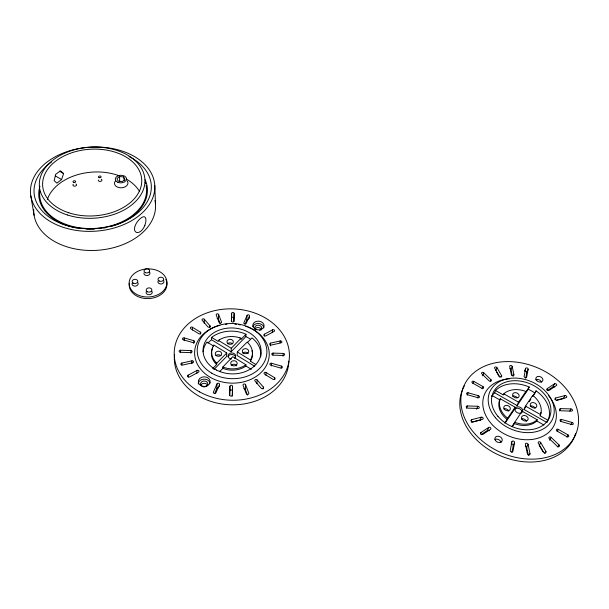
<?xml version="1.0" encoding="UTF-8"?>
<svg xmlns="http://www.w3.org/2000/svg" width="609" height="609" viewBox="0 0 609 609"><rect width="100%" height="100%" fill="white"/><g stroke="black" fill="none" stroke-linecap="round" stroke-linejoin="round"><path stroke-width="0.91" d="M193.784 343.529L193.784 340.69L184.2 337.911A1.279 0.997 -1 0 0 182.548 338.505A1.279 0.997 -1 0 0 183.294 339.792L192.893 342.578A1.279 1.005 -0.3 0 0 194.537 341.984A1.279 1.005 -0.3 0 0 193.784 340.69M196.951 373.233L196.966 370.432A1.309 1.051 -0.3 0 1 198.785 370.721A1.309 1.051 -0.3 0 1 198.42 372.183L189.65 376.91A1.317 1.058 -1.1 0 1 187.823 376.621A1.317 1.058 -1.1 0 1 188.196 375.144L196.966 370.432M200.369 334.052L200.384 332.156L192.429 327.269A1.271 0.982 -0.3 0 0 190.647 327.429A1.271 0.982 -0.3 0 0 190.845 328.807L198.816 333.709A1.271 0.99 0.2 0 0 200.597 333.549A1.271 0.99 0.2 0 0 200.384 332.156M204.228 323.212L204.289 319.245A1.256 0.967 0.6 0 0 202.546 318.971A1.256 0.967 0.6 0 0 202.203 320.311L207.836 326.805A1.264 0.974 1 0 0 209.595 327.079A1.264 0.974 1 0 0 209.93 325.716L204.289 319.245M209.892 327.619L209.93 325.716M232.227 396.193L232.577 386.395A1.325 1.073 2.5 0 0 231.283 385.284A1.325 1.073 2.5 0 0 229.936 386.319L229.608 395.256M233.833 321.605L234.145 313.437A1.248 0.952 2.7 0 0 232.92 312.447A1.248 0.952 2.7 0 0 231.656 313.353L231.351 321.529M232.577 386.395L232.394 395.058A1.332 1.089 2.4 0 1 231.039 396.116A1.332 1.089 2.4 0 1 229.738 394.982L229.936 386.319M234.145 313.437L233.978 321.126A1.256 0.967 2.7 0 1 232.707 322.054A1.256 0.967 2.7 0 1 231.473 321.042L231.656 313.353M211.544 339.769L211.597 337.401A28.935 22.936 2.6 0 1 245.983 334.25L245.83 336.61L231.123 351.796L211.544 339.769A28.851 22.914 2.6 0 0 207.966 343.126M220.062 323.394L218.486 319.268L218.631 314.51A1.248 0.959 1.7 0 0 217.078 313.841A1.248 0.959 1.7 0 0 216.233 315.02L219.073 322.458A1.256 0.967 1.8 0 0 220.641 323.135A1.256 0.967 1.8 0 0 221.486 321.94L218.631 314.51M214.718 393.406L216.85 388.542L216.994 383.921A1.325 1.073 1.3 0 1 218.684 383.282A1.325 1.073 1.3 0 1 219.484 384.66L219.423 386.509M213.287 345.866L213.82 344.998L226.731 352.961L226.586 356.486L213.881 369.594M231.123 351.796L231.291 348.264L240.981 338.292L239.893 337.866M255.803 364.517L250.466 361.244L250.527 359.82A20.394 16.154 2.6 0 0 247.155 342.06L237.32 351.964L237.122 355.481L254.737 366.306M245.008 324.201L246.767 320.189L247.079 315.439A1.248 0.959 3.8 0 1 248.647 314.876A1.248 0.959 3.8 0 1 249.439 316.109L246.28 323.341A1.256 0.967 3.6 0 1 244.689 323.912A1.256 0.967 3.6 0 1 243.904 322.663L247.079 315.439M249.279 318.484L249.386 316.901M247.49 395.172L245.275 389.372L245.594 384.766A1.317 1.073 3.6 0 0 243.943 384.028A1.317 1.073 3.6 0 0 243.082 385.352L246.257 393.665A1.325 1.089 3.9 0 0 247.916 394.411A1.325 1.089 3.9 0 0 248.784 393.071L245.594 384.766M256.853 383.655L257.165 379.955A1.309 1.066 4.6 0 0 255.338 379.666A1.309 1.066 4.6 0 0 255.042 381.143L261.215 388.26A1.317 1.073 5.2 0 0 263.058 388.55A1.317 1.073 5.2 0 0 263.347 387.058L257.165 379.955M264.26 336.084L264.428 334.196L272.543 329.842A1.256 0.974 5.6 0 1 274.294 330.116A1.256 0.974 5.6 0 1 274.035 331.471L265.92 335.841A1.264 0.982 5.1 0 1 264.154 335.567A1.264 0.982 5.1 0 1 264.428 334.196M263.179 388.892L263.347 387.058M265.851 375.296L266.11 372.51A1.302 1.051 5.4 0 0 264.291 372.693A1.302 1.051 5.4 0 0 264.588 374.17L273.076 379.392A1.309 1.058 6.1 0 0 274.895 379.209A1.309 1.058 6.1 0 0 274.59 377.717L266.11 372.51M270.32 345.927L270.586 343.111L280.209 340.949A1.271 0.997 6.3 0 1 281.815 341.634A1.271 0.997 6.3 0 1 281.023 342.867L271.393 345.037A1.271 0.997 5.6 0 1 269.787 344.344A1.271 0.997 5.6 0 1 270.586 343.111M272.261 332.674L272.543 329.842M271.294 366.032L271.568 363.246L281.434 366.1A1.294 1.035 6.6 0 1 282.287 367.44A1.294 1.035 6.6 0 1 280.665 368.057L270.792 365.187A1.294 1.035 5.8 0 1 269.947 363.855A1.294 1.035 5.8 0 1 271.568 363.246M272.893 354.978L273.083 353.106L283.314 353.426A1.287 1.012 6.6 0 1 284.616 354.484A1.287 1.012 6.6 0 1 283.36 355.458L273.106 355.146A1.287 1.012 5.8 0 1 271.812 354.088A1.287 1.012 5.8 0 1 273.083 353.106M274.393 379.567L274.59 377.717M212.708 368.536L216.644 364.486L216.781 363.208L226.731 352.961M280.003 342.821L280.209 340.949M281.221 367.958L281.434 366.1M222.704 368.262L222.848 366.991L232.775 356.684L245.907 364.768L245.785 366.154A20.569 16.306 2.6 0 1 222.917 368.361L219.438 371.657M283.002 356.227L283.314 353.426M219.324 339.761L218.41 340.37L218.243 341.474L211.597 337.401M514.575 442.553L512.961 451.254A1.408 1.096 25.5 0 1 511.415 451.962A1.408 1.096 25.5 0 1 510.273 450.47L511.903 441.776A1.401 1.081 25.1 0 1 513.44 441.091A1.401 1.081 25.1 0 1 514.575 442.553L513.25 445.468L511.956 452.418M528.132 369.267L526.701 376.986A1.325 0.982 22 0 1 525.255 377.603A1.325 0.982 22 0 1 524.166 376.278L525.613 368.559A1.317 0.967 21.7 0 1 527.051 367.958A1.317 0.967 21.7 0 1 528.132 369.267L526.831 372.297L525.719 378.296M514.042 423.453L514.285 423.552A21.795 16.489 23.4 0 0 536.666 421.101L537.176 419.761L522.08 411.174L512.078 426.369M532.532 396.512L536.057 390.849A30.656 23.188 23.4 0 1 548.062 420.309L540.175 415.84L540.625 414.455A21.612 16.329 23.3 0 0 532.936 395.538M61.578 179.541L63.602 173.58L60.405 170.809L55.663 174.372L54.163 180.698L56.881 183.103L61.578 179.541L55.274 175.872M505.295 422.852L513.676 410.58L515.13 407.215L500.286 398.766L499.342 400.745A21.795 16.489 23.4 0 0 506.071 418.619L507.061 419.434L504.587 423.057M500.286 398.766L499.959 399.694A21.612 16.329 23.3 0 0 506.635 417.401L507.617 418.208L507.061 419.434M467.316 395.043L468.138 392.79L478.377 395.713A1.34 1.028 20.9 0 1 479.443 397.091A1.34 1.028 20.9 0 1 477.936 397.73L467.674 394.792A1.332 1.028 20.3 0 1 466.623 393.429A1.332 1.028 20.3 0 1 468.138 392.79M472.995 383.67L473.817 381.401L482.945 386.578A1.325 1.012 20.7 0 1 483.485 388.062A1.325 1.012 20.7 0 1 481.742 388.245L472.607 383.046A1.317 1.005 20 0 1 472.082 381.577A1.317 1.005 20 0 1 473.817 381.401M466.547 408.197L467.369 405.952L477.776 406.256A1.347 1.043 21.5 0 1 479.26 407.383A1.347 1.043 21.5 0 1 478.141 408.433L467.727 408.137A1.347 1.051 21 0 1 466.243 407.01A1.347 1.051 21 0 1 467.369 405.952M482.632 375.829L483.767 372.792A1.309 0.99 20 0 0 481.955 372.51A1.309 0.99 20 0 0 481.932 373.941L489.111 380.838A1.325 0.997 20.7 0 0 490.93 381.12A1.325 0.997 20.7 0 0 490.945 379.673L483.767 372.792M477.532 397.966L478.377 395.713M482.084 388.839L482.945 386.578M471.191 421.139L471.754 419.654L481.277 417.195A1.363 1.058 22.3 0 1 483.051 417.957A1.363 1.058 22.3 0 1 482.45 419.327L472.919 421.793A1.363 1.066 21.9 0 1 471.138 421.032A1.363 1.066 21.9 0 1 471.754 419.654M540.175 415.84L540.244 415.658A21.795 16.489 23.4 0 0 540.876 412.438M476.634 409.24L477.776 406.256M490.359 381.188L490.945 379.673M495.787 370.729L496.967 367.684A1.309 0.974 20.4 0 0 495.262 366.983A1.309 0.974 20.4 0 0 494.698 368.239L499.311 376.164A1.317 0.99 20.9 0 0 501.032 376.872A1.317 0.99 20.9 0 0 501.588 375.593L496.967 367.684M471.488 422.395L480.113 420.164L481.277 417.195M144.873 225.284L144.607 225.947A8.808 3.913 -63.7 0 1 143.237 228.459L142.841 229.037A8.785 4.141 -61.2 0 1 141.067 230.971A8.785 4.362 -58.6 0 1 139.149 232.181L138.669 232.356A8.8 4.59 -55.8 0 1 136.888 232.509L136.485 232.41A8.739 4.765 -53 0 1 135.974 223.983L136.332 223.358A8.8 4.59 -55.8 0 1 137.999 220.922L138.464 220.42A8.785 4.362 -58.6 0 1 140.375 218.524A8.785 4.141 -61.2 0 1 142.209 217.261L142.628 217.07A8.808 3.913 -63.7 0 1 144.127 216.751L144.44 216.85A8.747 3.631 -66.2 0 1 144.873 225.284M494.63 392.79L495.528 390.529A30.656 23.188 23.4 0 1 529.213 387.027L528.216 389.288L517.11 405.556L494.63 392.79A30.564 23.157 23.5 0 0 491.844 396.39M500.986 377.108L501.588 375.593M480.41 433.989L481.003 432.519L488.646 427.449A1.378 1.073 23.2 0 1 490.534 427.754A1.378 1.073 23.2 0 1 490.519 429.315L482.876 434.4A1.385 1.081 23.1 0 1 480.981 434.095A1.385 1.081 23.1 0 1 481.003 432.519M512.268 375.882L510.974 369.518L512.215 366.481A1.309 0.967 20.9 0 0 510.753 365.43A1.309 0.967 20.9 0 0 509.703 366.405L511.362 374.604A1.317 0.982 21.4 0 0 512.831 375.669A1.317 0.982 21.4 0 0 513.882 374.68L512.215 366.481M481.346 434.445L487.444 430.403L488.646 427.449M495.528 390.529L503.156 394.853L504.549 393.148A21.612 16.329 23.3 0 1 524.684 391.039L525.879 391.496L525.46 392.516L529.213 387.027M513.258 376.187L513.882 374.68M524.646 370.835L525.613 368.559M532.335 396.368L532.966 395.492M517.11 405.556L518.571 402.184L525.879 391.496M219.484 384.66L215.936 392.782A1.332 1.089 0.9 0 1 214.231 393.437A1.332 1.089 0.9 0 1 213.424 392.044L216.994 383.921M521.334 412.849L522.08 411.174M547.704 421.047L546.989 422.524L523.999 409.469L525.498 406.112L532.768 395.348M511.248 443.238L511.903 441.776M535.38 392.356L536.057 390.849M546.737 389.996L547.438 388.496L554.502 383.815A1.34 0.982 23.5 0 1 556.321 384.096A1.34 0.982 23.5 0 1 556.382 385.55L549.318 390.24A1.347 0.99 23.5 0 1 547.491 389.958A1.347 0.99 23.5 0 1 547.438 388.496M547.605 390.453L553.086 386.822L554.502 383.815M528.391 455.585L526.709 447.265L528.087 444.357A1.408 1.081 25.7 0 0 526.526 443.169A1.408 1.081 25.7 0 0 525.422 444.288L527.295 453.545A1.416 1.096 26.4 0 0 528.871 454.748A1.416 1.096 26.4 0 0 529.975 453.621L528.087 444.357M555.012 399.466L555.728 397.974L564.825 395.629A1.355 0.997 24.4 0 1 566.598 396.36A1.355 0.997 24.4 0 1 566.104 397.677L556.991 400.029A1.355 1.005 24.2 0 1 555.225 399.298A1.355 1.005 24.2 0 1 555.728 397.974M529.274 455.06L529.975 453.621M540.716 442.56L545.892 451.421A1.424 1.089 26.8 0 1 545.352 452.86A1.424 1.089 26.8 0 1 543.51 452.068L538.341 443.2A1.408 1.073 26.1 0 1 538.889 441.776A1.408 1.073 26.1 0 1 540.716 442.56L539.285 445.468L543.03 451.901M564.825 395.629L563.355 398.613L556.108 400.494M559.511 410.854L560.615 408.631L570.922 408.928A1.378 1.012 25.3 0 1 572.475 410.055A1.378 1.012 25.3 0 1 571.455 411.105L561.125 410.809A1.37 1.012 25 0 1 559.58 409.682A1.37 1.012 25 0 1 560.615 408.631M549.676 440.292L551.137 437.376L559.024 444.935A1.416 1.073 26.9 0 1 559.092 446.526A1.416 1.073 26.9 0 1 557.182 446.222L549.295 438.647A1.408 1.066 26.2 0 1 549.234 437.072A1.408 1.066 26.2 0 1 551.137 437.376M560.425 421.672L561.536 419.464L572.079 422.471A1.393 1.035 26.1 0 1 573.259 423.894A1.393 1.035 26.1 0 1 571.782 424.564L561.224 421.542A1.385 1.028 25.6 0 1 560.059 420.126A1.385 1.028 25.6 0 1 561.536 419.464M544.796 453.591L545.892 451.421M557.189 431.583L558.301 429.383L568.03 434.91A1.408 1.051 26.6 0 1 568.692 436.501A1.408 1.051 26.6 0 1 566.91 436.699L557.174 431.157A1.393 1.051 26 0 1 556.519 429.581A1.393 1.051 26 0 1 558.301 429.383M569.796 411.151L570.922 408.928M557.897 447.105L559.024 444.935M570.938 424.679L572.079 422.471M566.88 437.102L568.03 434.91M250.466 361.244L250.581 361.076A20.569 16.306 2.6 0 0 252.027 350.67M512.778 426.094L514.339 423.78M523.999 409.469L526.1 406.355M529.259 401.674L530.835 399.337M533.461 395.439L535.045 393.102A30.564 23.157 23.5 0 0 528.216 389.288M507.617 418.208L515.13 407.215M247.627 342.357L251.959 337.85A28.935 22.936 2.6 0 1 260.69 356.927M245.983 334.25L241.012 339.373L240.981 338.292M537.176 419.761L537.039 419.898A21.612 16.329 23.3 0 1 514.849 422.326L514.613 422.227M503.156 394.853L503.94 394.19M119.6 176.496L116.928 178.612L118.237 181.185L122.234 181.627L124.906 179.503L123.581 176.945L119.6 176.496L119.653 181.436M245.907 364.768L245.732 364.898A20.394 16.154 2.6 0 1 223.061 367.082L222.848 366.991M181.825 363.078L191.888 360.81A1.302 1.035 -0.6 0 1 193.495 361.525A1.302 1.035 -0.6 0 1 192.589 362.812L182.51 365.08A1.309 1.043 -1.5 0 1 180.911 364.365A1.309 1.043 -1.5 0 1 181.825 363.078L181.855 364.951M180.5 350.236L190.83 350.556A1.294 1.02 -0.6 0 1 192.063 351.614A1.294 1.02 -0.6 0 1 190.716 352.596L180.371 352.276A1.294 1.02 -1.4 0 1 179.145 351.218A1.294 1.02 -1.4 0 1 180.5 350.236L180.53 352.124M503.772 393.81L518.571 402.184M525.498 406.112L540.556 414.63M492.026 395.462L499.669 399.816M536.811 420.964L543.928 425.013M59.507 171.205L63.602 173.58M218.41 340.37L231.291 348.264M237.32 351.964L250.421 359.988M213.652 346.102L207.007 342.007A28.935 22.936 2.6 0 0 203.086 351.842M245.96 366.024L251.311 369.32M215.974 362.446L216.781 363.208M216.644 364.486L215.83 363.718A20.569 16.306 2.6 0 1 212.663 347.868M496.708 372.305L499.464 377.047M123.581 176.945L124.35 180.317M30.823 195.931L34.096 215.251M154.77 185.357A62.255 42.112 -3.6 0 1 63.739 227.484A62.255 42.112 -3.6 0 1 59.393 154.678A62.255 42.112 -3.6 0 1 154.77 185.357L155.516 204.502M184.2 337.911L184.23 340.751M188.196 375.144L188.211 377.001M190.83 350.556L190.838 353.38M191.888 360.81L191.896 363.619M192.429 327.269L192.429 330.116M246.767 320.189A1.241 0.952 3.8 0 1 248.19 319.596M217.086 318.583A1.241 0.959 1.6 0 1 218.486 319.268M231.435 318.119A1.241 0.952 2.7 0 1 232.691 317.205A1.241 0.952 2.7 0 1 233.909 318.195M229.715 390.932A1.317 1.073 2.4 0 1 231.047 389.897A1.317 1.073 2.4 0 1 232.341 391.008M256.062 329.842A3.441 2.672 4.5 0 1 255.696 326.028A3.441 2.672 4.5 0 1 260.599 325.975A3.441 2.672 4.5 0 1 260.759 329.796M260.408 330.032A3.441 2.672 4.5 0 1 259.601 330.375M288.849 361.076A57.292 45.584 2.6 0 1 228.778 404.719A57.292 45.584 2.6 0 1 174.494 354.735M254.882 329.187A3.433 2.664 4.5 0 1 258.376 327.573A3.433 2.664 4.5 0 1 261.451 329.819M216.081 362.431A20.394 16.154 2.6 0 1 213.394 345.851M219.392 339.792A20.394 16.154 2.6 0 1 239.954 337.904M202.142 386.365A3.624 2.938 0.1 0 1 201.541 381.919A3.624 2.938 0.1 0 1 207.045 382.14A3.624 2.938 0.1 0 1 205.911 386.517M204.982 386.799A3.624 2.938 0.1 0 1 203.025 386.723M200.673 385.489A5.945 4.819 0.1 0 0 210.12 382.17A5.945 4.819 0.1 0 0 201.838 377.207A5.945 4.819 0.1 0 0 200.673 385.489A3.616 2.938 0 0 1 204.319 383.312A3.616 2.938 0 0 1 207.707 385.786M252.72 329.34A37.332 29.575 2.6 0 1 257.691 375.403A37.332 29.575 2.6 0 1 199.996 368.338A37.332 29.575 2.6 0 1 219.986 325.328M225.383 324.323A37.332 29.575 2.6 0 1 226.951 324.155M234.884 324.117A37.332 29.575 2.6 0 1 236.467 324.27M238.819 324.597A37.332 29.575 2.6 0 1 240.372 324.886M245.686 326.287A37.332 29.575 2.6 0 1 247.147 326.805M247.871 327.079A37.332 29.575 2.6 0 1 252.05 328.982M231.184 365.202A3.235 2.588 2.7 0 1 236.734 365.842M231.39 359.013A3.844 3.053 2.6 0 1 228.253 354.872A3.844 3.053 2.6 0 1 233.985 353.479A3.844 3.053 2.6 0 1 234.48 358.267M228.116 356.585A3.837 3.053 2.6 0 1 232.577 354.575A3.837 3.053 2.6 0 1 235.592 357.978M245.83 336.61A28.851 22.914 2.6 0 1 250.406 339.198M227.454 343.796A3.174 2.505 2.4 0 1 232.493 343.849M215.822 355.679A3.212 2.55 1.5 0 1 220.915 355.732M242.725 353.144A3.197 2.535 3.6 0 1 248.221 353.768M216.85 388.542A1.317 1.073 1.3 0 1 218.372 387.872M243.79 388.611A1.309 1.066 3.6 0 1 245.275 389.372M47.357 199.539A48.454 33.282 -3.8 0 1 118.869 175.651M126.367 179.092A48.454 33.282 -3.8 0 1 139.613 191.591M154.99 200.452A60.999 42.006 -3.9 0 1 100.759 250.002A60.999 42.006 -3.9 0 1 33.83 213.18M33.777 212.488A60.999 42.006 -3.9 0 1 33.723 209.717M129.017 156.536A58.723 39.722 -3.6 0 1 137.109 213.439A58.723 39.722 -3.6 0 1 52.481 219.316A58.723 39.722 -3.6 0 1 51.75 161.895M145.102 179.67A54.414 36.921 -3.6 0 1 114.089 225.551M113.236 225.817A54.414 36.921 -3.6 0 1 111.523 226.32M105.365 227.766A54.414 36.921 -3.6 0 1 103.568 228.093M101.764 228.375A54.414 36.921 -3.6 0 1 99.945 228.611M94.441 229.083A54.414 36.921 -3.6 0 1 86.174 229.083M80.738 228.603A54.414 36.921 -3.6 0 1 78.066 228.215M77.183 228.071A54.414 36.921 -3.6 0 1 39.966 186.187M146.107 185.524A53.531 36.319 -3.6 0 1 94.464 228.444A53.531 36.319 -3.6 0 1 39.798 191.013M145.17 182.083A53.531 36.319 -3.6 0 1 145.703 183.796M101.277 179.252A1.804 1.21 -3.1 0 1 101.642 180.782A1.804 1.21 -3.1 0 1 99.457 181.36A1.804 1.21 -3.1 0 1 98.331 180.028M75.942 183.994A1.819 1.226 -4.3 0 1 76.133 185.684A1.819 1.226 -4.3 0 1 73.62 185.973A1.819 1.226 -4.3 0 1 73.263 184.306M127.114 180.881A6.745 4.567 -2.3 0 1 125.446 186.681A6.745 4.567 -2.3 0 1 116.768 186.742A6.745 4.567 -2.3 0 1 115.459 180.957M198.245 384.013A5.93 4.811 0.1 0 1 203.657 379.156A5.93 4.811 0.1 0 1 210.029 383.183M252.811 326.668A5.633 4.37 4.5 0 1 258.871 323.546A5.633 4.37 4.5 0 1 263.895 327.931M480.113 420.164A1.363 1.058 22.4 0 1 480.729 420.141M487.444 430.403A1.37 1.073 23.3 0 1 489.43 430.814M553.086 386.822A1.332 0.982 23.6 0 1 554.776 387.004M511.332 443.976A1.393 1.081 25.2 0 1 513.25 445.468M575.49 433.646A60.702 46.071 23.5 0 1 502.204 456.506A60.702 46.071 23.5 0 1 462.985 388.58M463.297 387.91A60.702 46.071 23.5 0 1 464.324 385.939M521.563 412.795A4.073 3.091 23.4 0 1 515.153 410.535A4.073 3.091 23.4 0 1 519.043 406.873A4.073 3.091 23.4 0 1 522.37 412.034M549.782 397.22A38.116 28.851 23.4 0 1 537.168 438.434A38.116 28.851 23.4 0 1 485.51 414.874A38.116 28.851 23.4 0 1 509.489 378.844M548.359 395.439A38.116 28.851 23.4 0 1 549.318 396.619M530.165 406.104A3.395 2.558 23.9 0 1 535.09 408.281M503.841 408.921A3.395 2.588 23 0 1 508.751 411.105M515.031 409.088A4.065 3.083 23.5 0 1 519.294 408.631A4.065 3.083 23.5 0 1 522.111 411.958M512.641 396.2A3.357 2.535 22.7 0 1 517.14 397.677M521.487 419.015A3.433 2.611 24.3 0 1 526.458 421.23M535.745 379.75A3.639 2.687 22.7 0 1 541.462 382.193M494.972 439.531A3.814 2.984 24.4 0 1 498.763 439.683A3.814 2.984 24.4 0 1 500.986 442.636M525.316 446.092A1.401 1.081 25.8 0 1 526.709 447.265M563.645 398.575A1.347 0.99 24.5 0 1 563.949 398.598M524.76 371.048A1.309 0.967 21.8 0 1 526.831 372.297M509.977 368.544A1.302 0.967 21 0 1 510.974 369.518M495.399 370.302A1.302 0.974 20.4 0 1 495.619 370.5M147.675 268.896A18.932 14.053 -2.5 0 1 164.765 289.161A18.932 14.053 -2.5 0 1 132.229 291.003A18.932 14.053 -2.5 0 1 146.449 268.965M166.493 281.023A18.894 14.045 -2.5 0 1 149.083 298.562A18.894 14.045 -2.5 0 1 129.352 283.193M165.785 279.287A18.894 14.045 -2.5 0 1 166.181 280.148M137.908 282.835A3.06 2.269 -3.2 0 1 135.091 286.123A3.06 2.269 -3.2 0 1 132.359 282.934M149.57 272.132A3.03 2.23 -2.4 0 1 147.469 275.481A3.03 2.23 -2.4 0 1 143.968 272.954M151.945 291.391A3.075 2.307 -2.5 0 1 149.152 294.718A3.075 2.307 -2.5 0 1 146.373 291.49M163.402 280.368A3.045 2.261 -1.7 0 1 161.469 283.931A3.045 2.261 -1.7 0 1 157.982 281.175M199.645 391.914A57.634 45.675 2.6 0 0 289.29 358.655A57.634 45.675 2.6 0 0 206.512 313.072A57.634 45.675 2.6 0 0 199.645 391.914M231.999 365.347A3.243 2.596 2.7 0 0 237.167 363.664A3.243 2.596 2.7 0 0 232.668 360.893A3.243 2.596 2.7 0 0 231.999 365.347M211.711 373.15A34.858 27.565 2.6 0 0 266.727 354.446A34.858 27.565 2.6 0 0 217.733 325.724A34.858 27.565 2.6 0 0 211.711 373.15M255.163 328.951A5.648 4.37 4.5 0 0 264.078 326.127A5.648 4.37 4.5 0 0 256.153 321.445A5.648 4.37 4.5 0 0 255.163 328.951M228.23 343.781A3.19 2.505 2.5 0 0 233.316 342.167A3.19 2.505 2.5 0 0 228.9 339.487A3.19 2.505 2.5 0 0 228.23 343.781M216.614 370.097A29.049 22.967 2.6 0 0 261.094 352.291A29.049 22.967 2.6 0 0 218.532 330.367A29.049 22.967 2.6 0 0 216.614 370.097M243.615 353.19A3.212 2.543 3.7 0 0 248.716 351.553A3.212 2.543 3.7 0 0 244.239 348.835A3.212 2.543 3.7 0 0 243.615 353.19M216.522 355.755A3.228 2.558 1.5 0 0 221.684 354.103A3.228 2.558 1.5 0 0 217.246 351.37A3.228 2.558 1.5 0 0 216.522 355.755M68.779 212.785A49.626 33.373 -3.5 0 0 141.722 179.807A49.626 33.373 -3.5 0 0 66.016 155.044A49.626 33.373 -3.5 0 0 68.779 212.785M118.001 182.395A5.648 3.806 -2.2 0 0 126.558 179.023A5.648 3.806 -2.2 0 0 118.176 175.803A5.648 3.806 -2.2 0 0 118.001 182.395M67.302 214.939A52.876 35.558 -3.5 0 0 144.927 179.701A52.876 35.558 -3.5 0 0 64.173 153.422A52.876 35.558 -3.5 0 0 67.302 214.939M73.666 182.441A1.332 0.898 -4.3 0 0 75.661 181.581A1.332 0.898 -4.3 0 0 73.659 180.896A1.332 0.898 -4.3 0 0 73.666 182.441M99.145 177.683A1.325 0.883 -3.1 0 0 101.102 176.831A1.325 0.883 -3.1 0 0 99.1 176.153A1.325 0.883 -3.1 0 0 99.145 177.683M504.298 409.119A3.41 2.596 22.8 0 0 509.999 409.766A3.41 2.596 22.8 0 0 506.863 405.381A3.41 2.596 22.8 0 0 504.298 409.119M522.08 419.289A3.448 2.619 24.1 0 0 527.828 419.944A3.448 2.619 24.1 0 0 524.608 415.498A3.448 2.619 24.1 0 0 522.08 419.289M530.812 406.279A3.41 2.558 23.8 0 0 536.491 406.926A3.41 2.558 23.8 0 0 533.286 402.564A3.41 2.558 23.8 0 0 530.812 406.279M475.477 434.514A60.946 46.147 23.4 0 0 575.444 435.032A60.946 46.147 23.4 0 0 508.211 361.594A60.946 46.147 23.4 0 0 475.477 434.514M497.926 416.305A30.777 23.226 23.3 0 0 548.854 418.718A30.777 23.226 23.3 0 0 516.828 380.739A30.777 23.226 23.3 0 0 497.926 416.305M495.391 417.69A34.203 25.806 23.3 0 0 551.96 420.279A34.203 25.806 23.3 0 0 516.295 378.12A34.203 25.806 23.3 0 0 495.391 417.69M513.159 396.307A3.372 2.535 22.5 0 0 518.807 396.939A3.372 2.535 22.5 0 0 515.671 392.645A3.372 2.535 22.5 0 0 513.159 396.307M536.788 380.663A3.654 2.687 22.6 0 0 542.756 380.671A3.654 2.687 22.6 0 0 538.645 376.385A3.654 2.687 22.6 0 0 536.788 380.663M495.46 440.558A3.829 2.984 24.3 0 0 501.862 441.289A3.829 2.984 24.3 0 0 498.368 436.25A3.829 2.984 24.3 0 0 495.46 440.558M133.318 283.17A2.824 2.093 -3.2 0 0 137.771 281.548A2.824 2.093 -3.2 0 0 133.79 279.546A2.824 2.093 -3.2 0 0 133.318 283.17M147.408 291.772A2.839 2.124 -2.5 0 0 151.862 290.128A2.839 2.124 -2.5 0 0 147.835 288.103A2.839 2.124 -2.5 0 0 147.408 291.772M159.246 281.023A2.809 2.078 -1.6 0 0 163.631 279.417A2.809 2.078 -1.6 0 0 159.627 277.422A2.809 2.078 -1.6 0 0 159.246 281.023M145.422 272.665A2.794 2.055 -2.3 0 0 149.616 270.815A2.794 2.055 -2.3 0 0 145.429 269.109A2.794 2.055 -2.3 0 0 145.422 272.665"/></g></svg>
